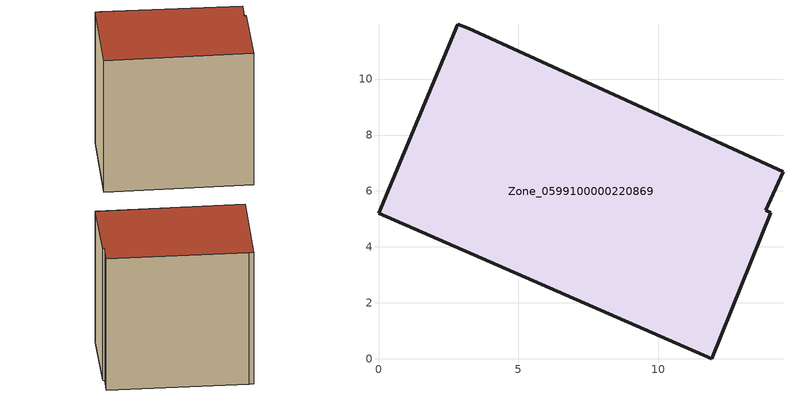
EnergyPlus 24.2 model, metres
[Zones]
Zone_0599100000220869
 floor ground (C_G): 14.47,6.69 13.86,5.31 14.03,5.22 11.92,0 0,5.2 2.84,11.96 3.21,11.81 z0
 wall outside (C_F): 14.47,6.69 3.21,11.81 2.84,11.96 0,5.2 11.92,0 14.03,5.22 13.86,5.31 14.47,6.69 z0:13.88
 roof outside (C_R): 13.86,5.31 14.47,6.69 3.21,11.81 2.84,11.96 0,5.2 11.92,0 14.03,5.22 z13.88
[BUILDING]
Pand.0599100000220869: North Axis=0; Terrain=City; Loads Convergence Tolerance Value=0.04; Temperature Convergence Tolerance Value=0.4; Solar Distribution=FullExterior; Maximum Number of Warmup Days=25; Minimum Number of Warmup Days=1
[Site:Location]
Rotterdam.The.Hague.AP_ZH_NLD Design_Conditions: Latitude=51.96; Longitude=4.45; Time Zone=1; Elevation=-4.5
[SITE:GROUNDTEMPERATURE:BUILDINGSURFACE]
18, 18, 18, 18, 18, 18, 18, 18, 18, 18, 18, 18
[MATERIAL] Thermal Absorptance=0.9; Solar Absorptance=0.7; Visible Absorptance=0.7
Name | Roughness | Thickness | Conductivity | Density | Specific Heat
G.TC.1946 | MediumSmooth | 0.15 | 1 | 540 | 1210
F.TC.1946 | Rough | 0.3 | 0.857143 | 1920 | 840
R.TC.1946 | MediumRough | 0.2 | 0.909091 | 1500 | 1000
[CONSTRUCTION]
C_G: G.TC.1946
C_F: F.TC.1946
C_R: R.TC.1946
[ZONE]
Zone_0599100000220869: Type=1; Multiplier=1; Ceiling Height=Autocalculate; Volume=Autocalculate; Floor Area=autocalculate; Part of Total Floor Area=Yes
[ZONEINFILTRATION:DESIGNFLOWRATE]
Infil_Zone_0599100000220869: Zone or ZoneList or Space or SpaceList=Zone_0599100000220869; Schedule=AlwaysOn; Design Flow Rate Calculation Method=Flow/Area; Flow Rate per Floor Area=0.003; Constant Term Coefficient=1; Temperature Term Coefficient=0; Velocity Term Coefficient=0; Velocity Squared Term Coefficient=0
[HVACTEMPLATE:ZONE:IDEALLOADSAIRSYSTEM]
Zone_0599100000220869: Maximum Heating Supply Air Temperature=50; Minimum Cooling Supply Air Temperature=13; Maximum Heating Supply Air Humidity Ratio=0.0156; Minimum Cooling Supply Air Humidity Ratio=0.0077; Heating Limit=NoLimit; Cooling Limit=NoLimit; Dehumidification Control Type=ConstantSensibleHeatRatio; Cooling Sensible Heat Ratio=0.7; Dehumidification Setpoint=60; Humidification Control Type=None; Humidification Setpoint=30; Outdoor Air Method=None; Outdoor Air Flow Rate per Person=0.00944; Outdoor Air Flow Rate per Zone Floor Area=0; Outdoor Air Flow Rate per Zone=0; Demand Controlled Ventilation Type=None; Outdoor Air Economizer Type=NoEconomizer; Heat Recovery Type=None; Sensible Heat Recovery Effectiveness=0.7; Latent Heat Recovery Effectiveness=0.65
[ZONECONTROL:THERMOSTAT]
ThermostatControl_Zone_0599100000220869: Zone or ZoneList=Zone_0599100000220869; Control Type Schedule=DualSetpointControlType; Control 1=Thermostat_Zone_0599100000220869; Temperature Difference Between Cutout And Setpoint=0
[THERMOSTATSETPOINT:DUALSETPOINT]
Thermostat_Zone_0599100000220869: Heating Setpoint Temperature Schedule=HeatingSetpoint_Zone_0599100000220869; Cooling Setpoint Temperature Schedule=CoolingSetpoint_Zone_0599100000220869
[SCHEDULE:COMPACT]
HeatingSetpoint_Zone_0599100000220869: Through: 12/31, For: AllDays, Until: 24:00, 21
CoolingSetpoint_Zone_0599100000220869: Through: 12/31, For: AllDays, Until: 24:00, 24
DualSetpointControlType: Through: 12/31, For: AllDays, Until: 24:00, 4
AlwaysOn: Through: 12/31, For: AllDays, Until: 24:00, 1
